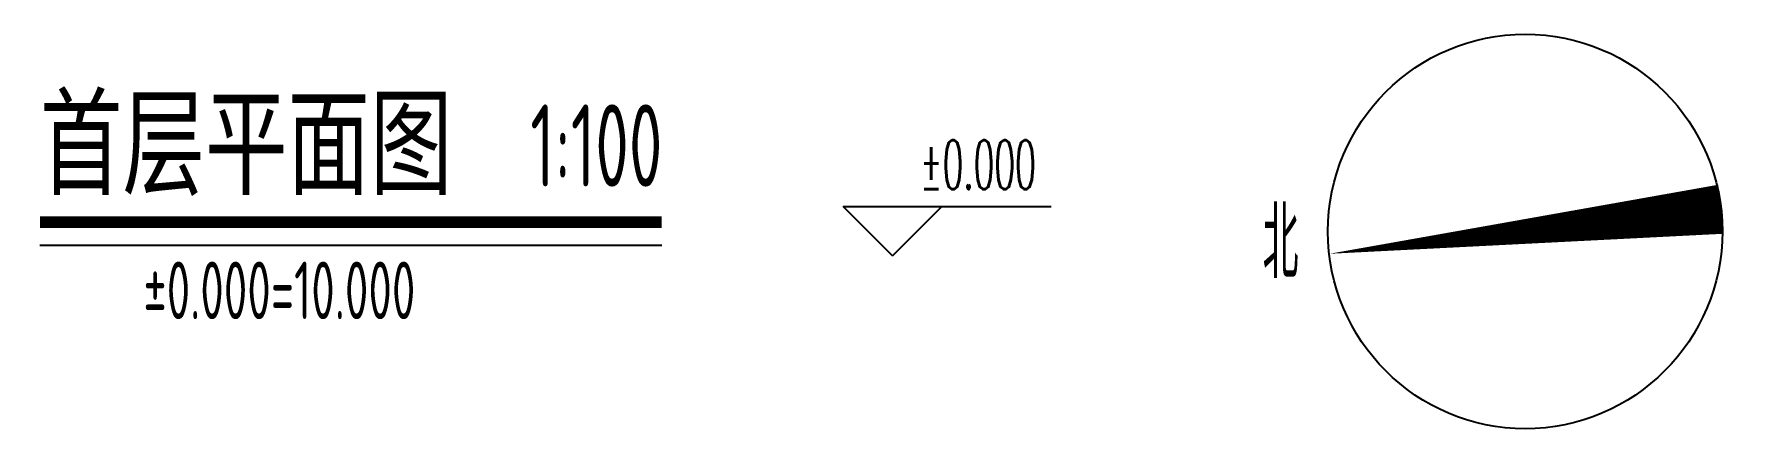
# Model space of a CAD drawing. Extents: x -59851 to 653804, y -249523 to 437614.
# Drawn here: x -14927 to -4512, y 183906 to 186306 of the extents above; entities that cross this region are included whole.
import ezdxf

# ---------------------------------------------------------------- set-up
doc = ezdxf.new("R2010")
doc.units = 0
doc.header["$LTSCALE"] = 1000
doc.header["$MEASUREMENT"] = 0
for name, color, linetype in [('DIM_ELEV', 3, 'Continuous'), ('DIM_SYMB', 3, 'Continuous'), ('PUB_TEXT', 7, 'Continuous')]:
    doc.layers.add(name, color=color, linetype=linetype)
doc.styles.add('_TCH_DIM', font='SIMPLEX.shx', dxfattribs={"width": 0.7, "bigfont": 'GBCBIG.shx'})
doc.styles.get("Standard").update_dxf_attribs({"font": 'gbenor.shx', "width": 0.7, "bigfont": 'gbcbig.shx'})
doc.styles.add('黑体', font='simhei.ttf', dxfattribs={"width": 0.7})

# ---------------------------------------------------------------- blocks, each defined once
blk = doc.blocks.new('zzbbbzen')
at = {"layer": 'DIM_SYMB'}
blk.add_lwpolyline([(-4662, 185241, 300, 0, 0), (-7046, 184970, 0, 0, 0)], format="xyseb", dxfattribs=at)
blk.add_circle((-5854, 185106), 1200, dxfattribs=at)
at = {"layer": 'PUB_TEXT', "width": 0.7}
blk.add_text('北', height=434, dxfattribs=at).set_placement((-7452, 184819))

msp = doc.modelspace()

# ---------------------------------------------------------------- linework, layer by layer
at = {"layer": 'DIM_ELEV'}
for p, q in [((-9703.5, 184958), (-10003.5, 185258)), ((-10003.5, 185258), (-8737.5, 185258)), ((-9703.5, 184958), (-9403.5, 185258))]:
    msp.add_line(p, q, dxfattribs=at)
at = {"layer": 'DIM_SYMB', "const_width": 70}
msp.add_lwpolyline([(-14891.9, 185161.9), (-11108, 185161.9)], dxfattribs=at)
at = {"layer": 'DIM_SYMB'}
msp.add_lwpolyline([(-14891.9, 185021.9), (-11108, 185021.9)], dxfattribs=at)

# ---------------------------------------------------------------- block references
msp.add_blockref('zzbbbzen', (0, 0))

# ---------------------------------------------------------------- texts
at = {"layer": 'PUB_TEXT'}
for s, height, style, width, p in [('首层平面图', 525.74, '黑体', 0.7, (-14891.9, 185384.6)), ('%%P0.000', 297.5, '_TCH_DIM', 0.494118, (-9537.5, 185363))]:
    msp.add_text(s, height=height, dxfattribs=dict(at, style=style, width=width)).set_placement(p)
at = {"layer": 'PUB_TEXT', "width": 0.7}
for s, height, p in [('1:100', 500, (-11908.2, 185378.7)), ('%%p0.000=10.000', 350, (-14262.9, 184572.5))]:
    msp.add_text(s, height=height, dxfattribs=at).set_placement(p)

doc.saveas('drawing.dxf')
